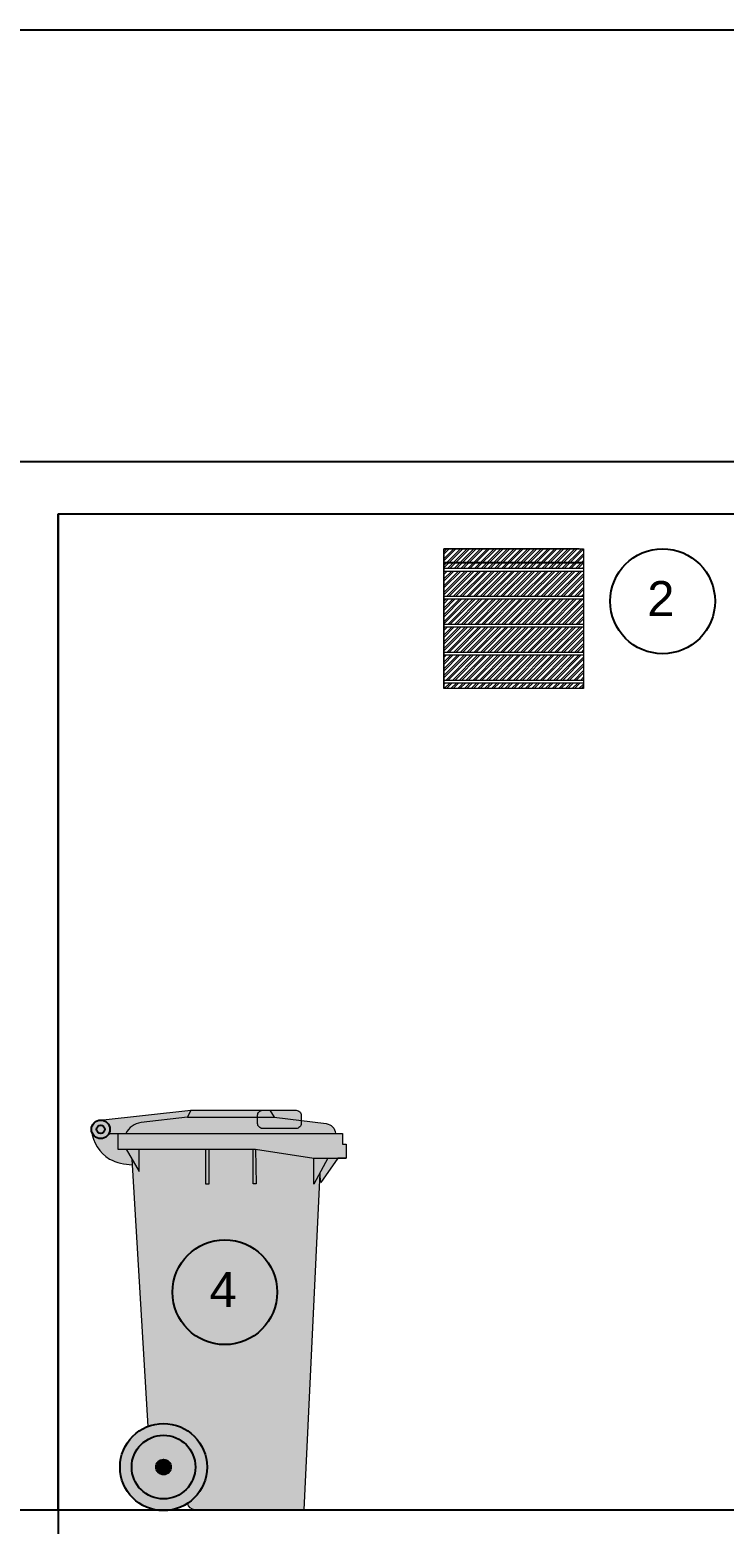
# Model space of a CAD drawing. Header units: millimetres. Extents: x -10849 to 51582, y -14593 to 28921.
# Drawn here: x 17358 to 19345, y -5600 to -1325 of the extents above; entities that cross this region are included whole.
import ezdxf

# ---------------------------------------------------------------- set-up
doc = ezdxf.new("R2010")
doc.units = ezdxf.units.MM
for name, color, linetype, lineweight in [('001_Dark_1 10', 7, 'Continuous', 0), ('C NOTASI', 3, 'Continuous', 5), ('inst ME', 7, 'Continuous', 13)]:
    doc.layers.add(name, color=color, linetype=linetype, lineweight=lineweight)
doc.layers.add('dwgmodels.com', color=250, linetype='Continuous')
doc.layers.add('dwgmodels.com_hatch', color=250, linetype='Continuous')
doc.styles.get("Standard").update_dxf_attribs({"font": 'arial.ttf'})
doc.dimstyles.new('ISO-25', dxfattribs={"dimtxt": 55, "dimasz": 32.5, "dimexe": 1.25, "dimexo": 0.625, "dimgap": 10.63, "dimtad": 1, "dimdec": 0, "dimtxsty": 'Standard', "dimblk": 'ARCHTICK', "dimcen": 2.5, "dimclrd": 40, "dimclre": 40, "dimclrt": 256, "dimadec": 0, "dimazin": 0, "dimtfac": 1, "dimtdec": 0, "dimtmove": 0, "dimatfit": 3, "dimldrblk": 'DOT', "dimfxl": 1, "dimarcsym": 0})
pattern_1 = [(45, (11506.63287294922, -67870.05093863903), (-9.642365197998377, 9.642365197998377), []), (45, (11513.06111640376, -67870.05093863903), (-9.642365197998377, 9.642365197998377), [])]

# ---------------------------------------------------------------- blocks, each defined once
blk = doc.blocks.new('_ArchTick')
at = {"color": 0, "linetype": 'ByBlock', "const_width": 0.15}
blk.add_lwpolyline([(-0.5, -0.5), (0.5, 0.5)], dxfattribs=at)
blk = doc.blocks.new('*D87')
at = {"color": 40, "lineweight": -2, "transparency": 16777216}
for p, q in [((17438.86985767233, -5560.424381416436), (17438.86985767233, -5878.074877813466)), ((23938.86985767233, -5560.424381416437), (23938.86985767233, -5878.074877813466)), ((17438.86985767233, -5876.824877813466), (23938.86985767233, -5876.824877813466))]:
    blk.add_line(p, q, dxfattribs=at)
at = {"layer": 'Defpoints', "color": 0, "transparency": 16777216}
for p in [(17438.86985767233, -5559.799381416436), (23938.86985767233, -5559.799381416437), (23938.86985767233, -5876.824877813466)]:
    blk.add_point(p, dxfattribs=at)
at = {"color": 40, "lineweight": -2, "transparency": 16777216, "xscale": 32.5, "yscale": 32.5, "zscale": 32.5, "rotation": 180}
blk.add_blockref('_ArchTick', (17438.86985767233, -5876.824877813466), dxfattribs=at)
at = {"color": 40, "lineweight": -2, "transparency": 16777216, "xscale": 32.5, "yscale": 32.5, "zscale": 32.5}
blk.add_blockref('_ArchTick', (23938.86985767233, -5876.824877813466), dxfattribs=at)
at = {"transparency": 16777216, "insert": (20688.86985767233, -5838.113363488773), "char_height": 55, "attachment_point": 5}
blk.add_mtext('6500', dxfattribs=at)
blk = doc.blocks.new('_Dot')
at = {"color": 0, "lineweight": -2}
blk.add_line((-0.5, 0), (-1, 0), dxfattribs=at)
at = {"color": 0, "const_width": 0.5}
blk.add_lwpolyline([(-0.25, 0, 1), (0.25, 0, 1)], format="xyb", close=True, dxfattribs=at)
blk = doc.blocks.new('*D113')
at = {"color": 40, "lineweight": -2, "transparency": 16777216}
for p, q in [((15538.86985767233, -5539.442799287972), (15538.86985767233, -6179.052894260974)), ((24088.86985767233, -5539.442799287972), (24088.86985767233, -6179.052894260974)), ((15538.86985767233, -6177.802894260974), (24088.86985767233, -6177.802894260974))]:
    blk.add_line(p, q, dxfattribs=at)
at = {"layer": 'Defpoints', "color": 0, "transparency": 16777216}
for p in [(15538.86985767233, -5538.817799287972), (24088.86985767233, -5538.817799287972), (24088.86985767233, -6177.802894260974)]:
    blk.add_point(p, dxfattribs=at)
at = {"color": 40, "lineweight": -2, "transparency": 16777216, "xscale": 32.5, "yscale": 32.5, "zscale": 32.5, "rotation": 180}
blk.add_blockref('_ArchTick', (15538.86985767233, -6177.802894260974), dxfattribs=at)
at = {"color": 40, "lineweight": -2, "transparency": 16777216, "xscale": 32.5, "yscale": 32.5, "zscale": 32.5}
blk.add_blockref('_ArchTick', (24088.86985767233, -6177.802894260974), dxfattribs=at)
at = {"transparency": 16777216, "insert": (19813.86985767233, -6139.091379936282), "char_height": 55, "attachment_point": 5}
blk.add_mtext('8550', dxfattribs=at)

msp = doc.modelspace()

# ---------------------------------------------------------------- hatches: boundary and pattern name
h = msp.add_hatch(color=3)
h.dxf.hatch_style = 1
edge = h.paths.add_edge_path()
edge.add_line((18263.29392091682, -4553.575886711995), (18263.23282484316, -4513.543064167474))
edge.add_line((18263.23282482184, -4513.543064157657), (18253.11260301543, -4513.543064157657))
edge.add_line((18253.11260304153, -4513.543064157657), (18253.11260304153, -4482.278552979338))
edge.add_line((18253.11260304153, -4482.278552987504), (18233.21708644396, -4482.278552987504))
edge.add_arc((18202.34836867936, -4485.139294558661), 31.00099316595622, 5.294731631351841, 82.90242006376383)
edge.add_line((18206.17883786275, -4454.375857125504), (18134.73418298898, -4445.480019429604))
edge.add_line((18134.73418297075, -4445.480019427343), (18134.73418297075, -4430.517762855608))
edge.add_arc((18120.4661126374, -4430.517762852574), 14.26807032813569, 0, 90)
edge.add_line((18120.4661126374, -4416.249692519232), (17818.86315321842, -4416.249692519232))
edge.add_line((17818.86315321018, -4416.249692519232), (17559.69564292909, -4444.059061716416))
edge.add_arc((17560.75567498794, -4470.588994017075), 26.55110120680624, 92.28809750513842, 188.4575539628742)
edge.add_arc((17646.92685956725, -4460.497244936119), 113.3014226452867, 187.0962156391926, 237.2443933941995)
edge.add_arc((17656.29289230259, -4412.745482306933), 159.5416367831563, 243.7079189914387, 268.1607130356945)
edge.add_line((17651.17222792613, -4572.204921248107), (17696.00361866374, -5320.720231252475))
edge.add_arc((17740.5900297618, -5437.022883940246), 124.556232613109, -56.59123202557441, 110.97509449263691, ccw=False)
edge.add_arc((17834.34584321679, -5533.903507950372), 26.1546428763987, 195.738525942518, 261.9336246872506)
edge.add_line((17830.67581847053, -5559.799381416433), (18142.68252795902, -5559.799381416433))
edge.add_line((18142.68252793708, -5559.799381416433), (18188.06213124568, -4596.122656064494))
edge.add_line((18188.06213125839, -4596.12265607285), (18190.46241854628, -4622.829467996762))
edge.add_line((18190.46241853177, -4622.829467994297), (18239.29332082546, -4553.575886716977))
edge.add_line((18239.29332084147, -4553.575886711995), (18263.29392091502, -4553.575886711995))
edge.add_line((18263.29392091682, -4553.575886711995), (18239.29332084439, -4553.575886711995))
edge.add_line((18239.29332084147, -4553.575886711995), (18263.29392091502, -4553.575886711995))
at = {"layer": 'C NOTASI', "ltscale": 0.15}
h = msp.add_hatch(dxfattribs=at)
h.set_pattern_fill('ANSI32', color=251, scale=36.36363636363637, style=0)
h.set_pattern_definition([(45, (11519.43287294922, -67870.05093863903), (-9.642365197998377, 9.642365197998377), []), (45, (11525.86111640376, -67870.05093863903), (-9.642365197998377, 9.642365197998377), [])])
h.paths.add_polyline_path([(18943.06290597306, -2809.804571538286), (18542.87564103629, -2809.804571538286), (18542.87564103629, -2865.249946198642), (18943.06290597306, -2865.249946198642)])
h.paths.add_polyline_path([(18943.06290597306, -2873.249946198642), (18542.87564103629, -2873.249946198642), (18542.87564103629, -2945.249946198642), (18943.06290597306, -2945.249946198642)])
h = msp.add_hatch(dxfattribs=at)
h.set_pattern_fill('ANSI32', color=251, scale=36.36363636363637, style=0)
h.set_pattern_definition(pattern_1)
h.paths.add_polyline_path([(18943.06290597306, -2953.249946198642), (18542.87564103629, -2953.249946198642), (18542.87564103629, -3025.249946198642), (18943.06290597306, -3025.249946198642)])
h.paths.add_polyline_path([(18943.06290597306, -3032.481324946398), (18542.87564103629, -3033.249946198642), (18542.87564103629, -3105.249946198642), (18943.06290597306, -3104.481324946398)])
h.paths.add_polyline_path([(18943.06290597306, -3113.249946198642), (18542.87564103629, -3113.249946198642), (18542.87564103629, -3185.249946198642), (18943.06290597306, -3185.249946198642)])
h = msp.add_hatch(dxfattribs=at)
h.set_pattern_fill('ANSI32', color=251, scale=36.36363636363637, style=0)
h.set_pattern_definition(pattern_1)
h.paths.add_polyline_path([(18943.06290597306, -3193.249946198642), (18542.87564103629, -3193.249946198642), (18542.87564103629, -3209.799381416437), (18943.06290597306, -3209.799381416437)])
at = {"layer": 'dwgmodels.com_hatch', "true_color": 0x333838}
h = msp.add_hatch(color=250, dxfattribs=at)
h.dxf.hatch_style = 1
h.paths.add_polyline_path([(17719.19957388163, -5437.022883940246, 1), (17761.98048566602, -5437.022883940246, 1)], flags=0)
h.paths.add_polyline_path([(17616.03379713895, -5437.022883940246, 1), (17865.14626236066, -5437.022883940246, 0.5259867077085008), (17696.0036186691, -5320.720231220441, 0.310627405793922)])
h.paths.add_polyline_path([(17831.72416072057, -5437.022883940246, -1), (17649.45589882708, -5437.022883940246, -1)], flags=16)
h.paths.add_polyline_path([(17761.98048566602, -5437.022883940246, -1), (17719.19957388163, -5437.022883940246, -1)], flags=0)
at = {"layer": 'dwgmodels.com_hatch', "true_color": 0x465850}
h = msp.add_hatch(color=251, dxfattribs=at)
h.dxf.hatch_style = 1
h.paths.add_polyline_path([(17831.72416072057, -5437.022883940246, 1), (17649.45589882708, -5437.022883940246, 1)])
h.paths.add_polyline_path([(17719.19957388163, -5437.022883940246, -1), (17761.98048566602, -5437.022883940246, -1)], flags=16)
at = {"layer": 'dwgmodels.com_hatch', "true_color": 0x333838}
h = msp.add_hatch(color=250, dxfattribs=at)
h.dxf.hatch_style = 1
h.paths.add_polyline_path([(17719.19957388163, -5437.022883940246, 1), (17761.98048566602, -5437.022883940246, 1)])

# ---------------------------------------------------------------- linework, layer by layer
msp.add_lwpolyline([(14478.86340962054, -1324.991310145735), (25313.04119809039, -1324.991310145735), (25313.04119809039, -7583.930904503795), (14478.86340962054, -7583.930904503795)], close=True)
for points in [[(15538.86985767233, -2559.799381416436), (24088.86985767233, -2559.799381416437)], [(17438.86985767233, -5559.799381416436), (17438.86985767233, -2709.799381416436)], [(17438.86985767233, -2709.799381416436), (17438.86985767233, -5559.799381416437)], [(17438.86985767233, -2709.799381416436), (23938.86985767233, -2709.799381416437)], [(18943.06290597306, -2849.799381416437), (18543.06290597306, -2849.799381416437)], [(15538.86985767233, -5559.799381416436), (24088.86985767233, -5559.799381416437)]]:
    msp.add_lwpolyline(points)
at = {"color": 5}
for centre in [(19169.3061887678, -2959.799381416436), (17916.08888302847, -4936.701382741398)]:
    msp.add_circle(centre, 150, dxfattribs=at)
at = {"layer": '001_Dark_1 10'}
for points in [[(17559.69564292792, -4444.059061708516), (17818.86315321018, -4416.249692519234), (18120.47059956088, -4416.249692519234)], [(18045.08330893417, -4416.249692519234), (18057.47776086607, -4435.860537127204)], [(17584.59503710863, -4482.278552987507), (18253.11260304153, -4482.278552987507), (18253.11260304153, -4513.543064157662), (18263.23282482184, -4513.543064157662), (18263.29392091682, -4553.575886711998)], [(17609.50844157709, -4482.278552987507), (17609.50844157709, -4527.300273732939), (18003.96652434151, -4527.300273732939), (18171.29159280124, -4553.575886711998)], [(17633.70423320561, -4527.300273732939), (17671.16383098978, -4591.712869056764), (17671.16383098978, -4527.300273732939)], [(17870.57892531656, -4527.300273732939), (17870.57892531656, -4627.713097364012), (17862.06154448381, -4627.713097364012), (17862.06154448381, -4527.300273732939)], [(18003.96652434151, -4527.300273732939), (18005.85299082142, -4626.501855799472), (17996.80563557858, -4626.501855799472), (17996.80563557858, -4527.300273732939)], [(17650.17948323404, -4555.62982548123), (17696.0036186691, -5320.720231220444)]]:
    msp.add_lwpolyline(points, dxfattribs=at)
for points in [[(17818.86315321018, -4416.249692519234), (17809.03224535998, -4435.860537127204), (17676.21759228556, -4451.198483612812, 0.2432961212994665), (17632.63207288481, -4482.278552987507)], [(17809.03224535998, -4435.860537127204), (18057.47776086607, -4435.860537127204), (18206.17883786275, -4454.375857125508, -0.3521932981468315), (18233.2170864202, -4482.278552987507, 0.9116106419023005)], [(17534.49331455971, -4474.494041933211, 0.2223730842568741), (17585.62435805378, -4555.782163384962, 0.107102164681985), (17651.17222792613, -4572.204921248109, -0.03684539769251843)], [(18210.69857334405, -4553.575886711998), (18171.29159280124, -4627.543233852683), (18171.29159280124, -4553.575886711998), (18263.29392091682, -4553.575886711998), (18239.29332084147, -4553.575886711998), (18190.46241853177, -4622.829467994301), (18188.06213125839, -4596.122656072852), (18142.68252793708, -5559.799381416437), (17830.67581847053, -5559.799381416437, -0.297139700883871), (17809.17174900247, -5540.997894764861)]]:
    msp.add_lwpolyline(points, format="xyb", dxfattribs=at)
msp.add_lwpolyline([(18024.19581487359, -4416.249692519234), (18120.4661126374, -4416.249692519234, -0.4142135623730951), (18134.73418297075, -4430.517762852576), (18134.73418297075, -4453.865500083592, -0.4142135623730951), (18120.4661126374, -4468.133570416967), (18024.19581487359, -4468.133570416967, -0.4142135623730951), (18009.92774454022, -4453.865500083592), (18009.92774454022, -4430.517762852576, -0.4142135623730951)], format="xyb", close=True, dxfattribs=at)
at = {"layer": 'dwgmodels.com', "color": 0}
for centre, radius in [((17560.75567498794, -4470.588994017076), 26.55110120680634), ((17560.75567498794, -4470.588994017076), 11.84128237549587), ((17740.5900297618, -5437.02288394025), 124.5562326131091), ((17740.5900297618, -5437.02288394025), 91.1341309468336), ((17740.5900297618, -5437.02288394025), 21.39045589102742)]:
    msp.add_circle(centre, radius, dxfattribs=at)
at = {"layer": 'inst ME'}
for points in [[(18542.87564103629, -2809.804571538286), (18542.87564103629, -3209.799381416437)], [(18930.26290597306, -2809.804571538286), (18542.87564103629, -2809.804571538286)], [(18930.26290597306, -3209.799381416437), (18542.87564103629, -3209.799381416437)]]:
    msp.add_lwpolyline(points, dxfattribs=at)
at = {"layer": 'inst ME', "color": 3}
msp.add_lwpolyline([(18542.87564103629, -2809.804571538286), (18943.06290597306, -2809.804571538286), (18943.06290597306, -3209.799381416437), (18542.87564103629, -3209.799381416437)], close=True, dxfattribs=at)
for points in [[(18542.87564103629, -2865.249946198642), (18943.06290597306, -2865.249946198642)], [(18542.87564103629, -2873.249946198642), (18943.06290597306, -2873.249946198642)], [(18542.87564103629, -2945.249946198642), (18943.06290597306, -2945.249946198642)], [(18542.87564103629, -2953.249946198642), (18943.06290597306, -2953.249946198642)], [(18542.87564103629, -3025.249946198642), (18943.06290597306, -3025.249946198642)], [(18542.87564103629, -3033.249946198642), (18943.06290597306, -3033.249946198642)], [(18542.87564103629, -3105.249946198642), (18943.06290597306, -3105.249946198642)], [(18542.87564103629, -3113.249946198642), (18943.06290597306, -3113.249946198642)], [(18542.87564103629, -3185.249946198642), (18943.06290597306, -3185.249946198642)], [(18542.87564103629, -3193.249946198642), (18943.06290597306, -3193.249946198642)]]:
    msp.add_lwpolyline(points, dxfattribs=at)

# ---------------------------------------------------------------- texts
at = {"color": 5, "char_height": 100, "attachment_point": 1}
for s, insert in [('\\pxqc;2', (19075.68456951893, -2902.051657918883)), ('\\pxqc;4', (17822.46726377959, -4878.953659243845))]:
    msp.add_mtext_dynamic_manual_height_columns(s, width=177.2393736248778, gutter_width=12.5, heights=[0], dxfattribs=dict(at, insert=insert))

# ---------------------------------------------------------------- dimensions: what is measured, and where the dimension line sits
for base, p1, p2, picture, middle in [((24088.86985767233, -6177.802894260974), (15538.86985767233, -5538.817799287972), (24088.86985767233, -5538.817799287972), '*D113', (19813.86985767233, -6139.091379936282)), ((23938.86985767233, -5876.824877813466), (17438.86985767233, -5559.799381416436), (23938.86985767233, -5559.799381416437), '*D87', (20688.86985767233, -5838.113363488773))]:
    dim = msp.add_linear_dim(base=base, p1=p1, p2=p2, dimstyle='ISO-25')
    dim.commit()
    dim.dimension.update_dxf_attribs({"geometry": picture, "text_midpoint": middle})

doc.saveas('drawing.dxf')
